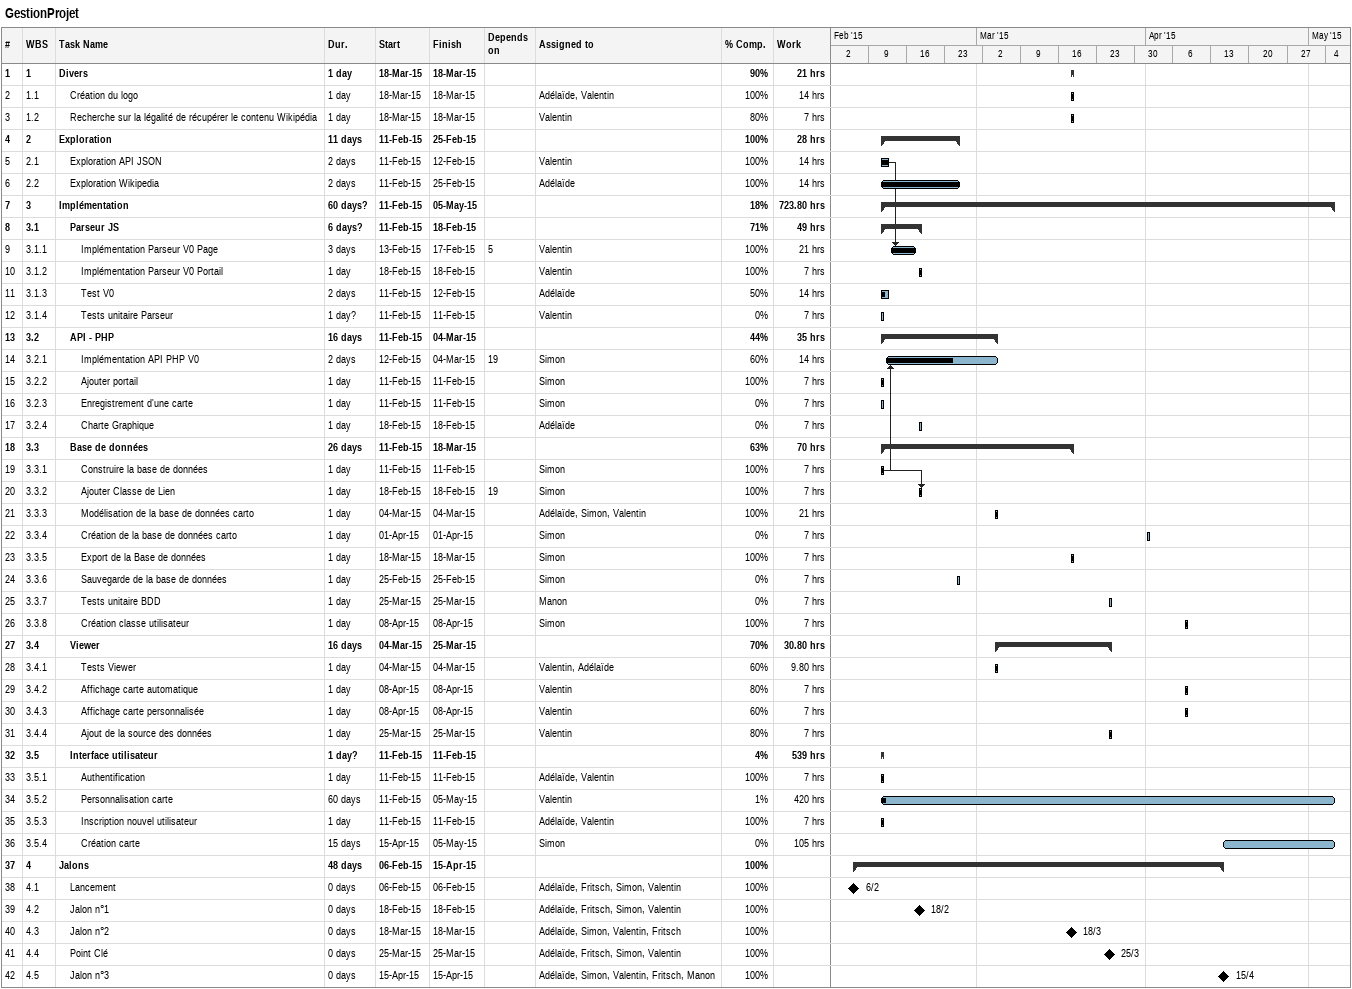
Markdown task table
GestionProjet

| ID | WBS | Task | Duration | Start | Finish | Predecessors | Resources | % complete | Work (h) |
|---|---|---|---|---|---|---|---|---|---|
| 1 | 1 | **Divers** | 1d | 2015-03-18 | 2015-03-18 |  |  | 90 | 21 |
| 2 | 1.1 | Création du logo | 1d | 2015-03-18 | 2015-03-18 |  | Adélaïde, Valentin | 100 | 14 |
| 3 | 1.2 | Recherche sur la légalité de récupérer le contenu Wikipédia | 1d | 2015-03-18 | 2015-03-18 |  | Valentin | 80 | 7 |
| 4 | 2 | **Exploration** | 11d | 2015-02-11 | 2015-02-25 |  |  | 100 | 28 |
| 5 | 2.1 | Exploration API JSON | 2d | 2015-02-11 | 2015-02-12 |  | Valentin | 100 | 14 |
| 6 | 2.2 | Exploration Wikipedia | 2d | 2015-02-11 | 2015-02-25 |  | Adélaïde | 100 | 14 |
| 7 | 3 | **Implémentation** | 60d? | 2015-02-11 | 2015-05-05 |  |  | 18 | 723.80 |
| 8 | 3.1 | **Parseur JS** | 6d? | 2015-02-11 | 2015-02-18 |  |  | 71 | 49 |
| 9 | 3.1.1 | Implémentation Parseur V0 Page | 3d | 2015-02-13 | 2015-02-17 | 5 | Valentin | 100 | 21 |
| 10 | 3.1.2 | Implémentation Parseur V0 Portail | 1d | 2015-02-18 | 2015-02-18 |  | Valentin | 100 | 7 |
| 11 | 3.1.3 | Test V0 | 2d | 2015-02-11 | 2015-02-12 |  | Adélaïde | 50 | 14 |
| 12 | 3.1.4 | Tests unitaire Parseur | 1d? | 2015-02-11 | 2015-02-11 |  | Valentin | 0 | 7 |
| 13 | 3.2 | **API - PHP** | 16d | 2015-02-11 | 2015-03-04 |  |  | 44 | 35 |
| 14 | 3.2.1 | Implémentation API PHP V0 | 2d | 2015-02-12 | 2015-03-04 | 19 | Simon | 60 | 14 |
| 15 | 3.2.2 | Ajouter portail | 1d | 2015-02-11 | 2015-02-11 |  | Simon | 100 | 7 |
| 16 | 3.2.3 | Enregistrement d'une carte | 1d | 2015-02-11 | 2015-02-11 |  | Simon | 0 | 7 |
| 17 | 3.2.4 | Charte Graphique | 1d | 2015-02-18 | 2015-02-18 |  | Adélaïde | 0 | 7 |
| 18 | 3.3 | **Base de données** | 26d | 2015-02-11 | 2015-03-18 |  |  | 63 | 70 |
| 19 | 3.3.1 | Construire la base de données | 1d | 2015-02-11 | 2015-02-11 |  | Simon | 100 | 7 |
| 20 | 3.3.2 | Ajouter Classe de Lien | 1d | 2015-02-18 | 2015-02-18 | 19 | Simon | 100 | 7 |
| 21 | 3.3.3 | Modélisation de la base de données carto | 1d | 2015-03-04 | 2015-03-04 |  | Adélaïde, Simon, Valentin | 100 | 21 |
| 22 | 3.3.4 | Création de la base de données carto | 1d | 2015-04-01 | 2015-04-01 |  | Simon | 0 | 7 |
| 23 | 3.3.5 | Export de la Base de données | 1d | 2015-03-18 | 2015-03-18 |  | Simon | 100 | 7 |
| 24 | 3.3.6 | Sauvegarde de la base de données | 1d | 2015-02-25 | 2015-02-25 |  | Simon | 0 | 7 |
| 25 | 3.3.7 | Tests unitaire BDD | 1d | 2015-03-25 | 2015-03-25 |  | Manon | 0 | 7 |
| 26 | 3.3.8 | Création classe utilisateur | 1d | 2015-04-08 | 2015-04-08 |  | Simon | 100 | 7 |
| 27 | 3.4 | **Viewer** | 16d | 2015-03-04 | 2015-03-25 |  |  | 70 | 30.80 |
| 28 | 3.4.1 | Tests Viewer | 1d | 2015-03-04 | 2015-03-04 |  | Valentin, Adélaïde | 60 | 9.80 |
| 29 | 3.4.2 | Affichage carte automatique | 1d | 2015-04-08 | 2015-04-08 |  | Valentin | 80 | 7 |
| 30 | 3.4.3 | Affichage carte personnalisée | 1d | 2015-04-08 | 2015-04-08 |  | Valentin | 60 | 7 |
| 31 | 3.4.4 | Ajout de la source des données | 1d | 2015-03-25 | 2015-03-25 |  | Valentin | 80 | 7 |
| 32 | 3.5 | **Interface utilisateur** | 1d? | 2015-02-11 | 2015-02-11 |  |  | 4 | 539 |
| 33 | 3.5.1 | Authentification | 1d | 2015-02-11 | 2015-02-11 |  | Adélaïde, Valentin | 100 | 7 |
| 34 | 3.5.2 | Personnalisation carte | 60d | 2015-02-11 | 2015-05-05 |  | Valentin | 1 | 420 |
| 35 | 3.5.3 | Inscription nouvel utilisateur | 1d | 2015-02-11 | 2015-02-11 |  | Adélaïde, Valentin | 100 | 7 |
| 36 | 3.5.4 | Création carte | 15d | 2015-04-15 | 2015-05-05 |  | Simon | 0 | 105 |
| 37 | 4 | **Jalons** | 48d | 2015-02-06 | 2015-04-15 |  |  | 100 |  |
| 38 | 4.1 | Lancement | 0d | 2015-02-06 | 2015-02-06 |  | Adélaïde, Fritsch, Simon, Valentin | 100 |  |
| 39 | 4.2 | Jalon n°1 | 0d | 2015-02-18 | 2015-02-18 |  | Adélaïde, Fritsch, Simon, Valentin | 100 |  |
| 40 | 4.3 | Jalon n°2 | 0d | 2015-03-18 | 2015-03-18 |  | Adélaïde, Simon, Valentin, Fritsch | 100 |  |
| 41 | 4.4 | Point Clé | 0d | 2015-03-25 | 2015-03-25 |  | Adélaïde, Fritsch, Simon, Valentin | 100 |  |
| 42 | 4.5 | Jalon n°3 | 0d | 2015-04-15 | 2015-04-15 |  | Adélaïde, Simon, Valentin, Fritsch, Manon | 100 |  |
